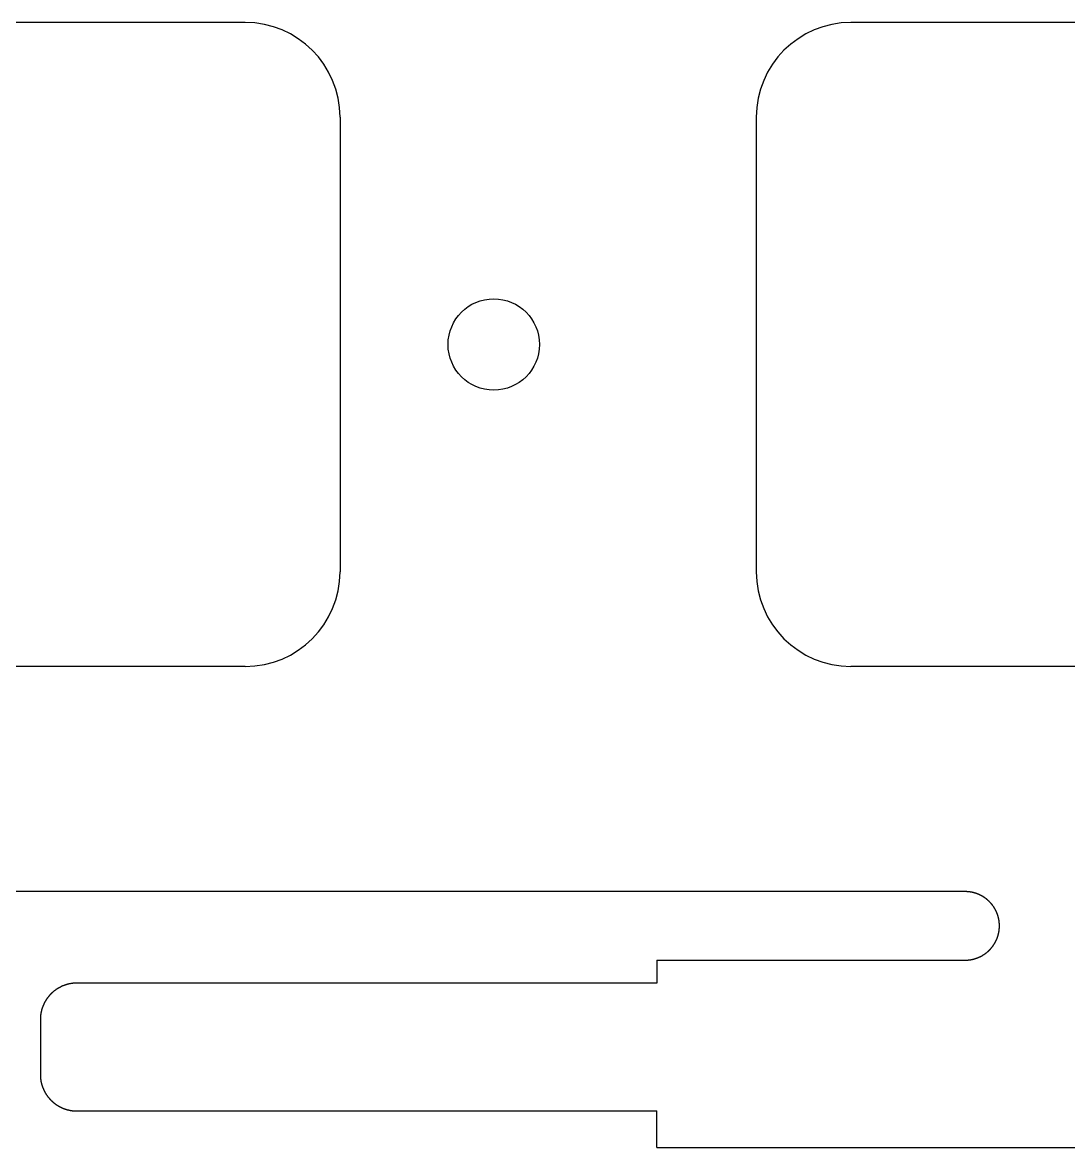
# Model space of a CAD drawing. Header units: millimetres. Extents: x -11 to 340, y -118 to 18.
# Drawn here: x 5.16 to 28.06, y -117.6 to -92.96 of the extents above; entities that cross this region are included whole.
import ezdxf

# ---------------------------------------------------------------- set-up
doc = ezdxf.new("R2010")
doc.units = ezdxf.units.MM
doc.header["$MEASUREMENT"] = 0
doc.layers.add('BLACK', color=7, linetype='CONTINUOUS')

msp = doc.modelspace()

# ---------------------------------------------------------------- linework, layer by layer
at = {"layer": 'BLACK', "linetype": 'Continuous'}
for p, q in [((10.0375, -92.9625), (-0.512501, -92.9625)), ((33.85, -92.9625), (23.299999, -92.9625)), ((12.1125, -95.0375), (12.1125, -104.9875)), ((21.225, -95.0375), (21.225, -104.987501)), ((10.0375, -107.0625), (-0.5125, -107.0625)), ((33.85, -107.0625), (23.3, -107.0625)), ((25.8, -111.9925), (1.82757, -111.9925)), ((25.800797, -111.9925), (25.8, -111.9925)), ((25.804714, -111.992515), (25.800797, -111.9925)), ((25.808626, -111.992549), (25.804714, -111.992515)), ((25.812539, -111.992603), (25.808626, -111.992549)), ((25.816447, -111.992677), (25.812539, -111.992603)), ((25.820354, -111.992771), (25.816447, -111.992677)), ((25.824257, -111.992885), (25.820354, -111.992771)), ((25.828159, -111.993019), (25.824257, -111.992885)), ((25.832056, -111.993173), (25.828159, -111.993019)), ((25.835954, -111.993347), (25.832056, -111.993173)), ((25.839846, -111.99354), (25.835954, -111.993347)), ((25.843737, -111.993754), (25.839846, -111.99354)), ((25.847623, -111.993988), (25.843737, -111.993754)), ((25.851509, -111.994241), (25.847623, -111.993988)), ((25.85539, -111.994514), (25.851509, -111.994241)), ((25.85927, -111.994808), (25.85539, -111.994514)), ((25.863144, -111.995121), (25.85927, -111.994808)), ((25.867018, -111.995453), (25.863144, -111.995121)), ((25.870886, -111.995806), (25.867018, -111.995453)), ((25.874753, -111.996179), (25.870886, -111.995806)), ((25.878614, -111.996571), (25.874753, -111.996179)), ((25.882475, -111.996983), (25.878614, -111.996571)), ((25.88633, -111.997415), (25.882475, -111.996983)), ((25.890183, -111.997866), (25.88633, -111.997415)), ((25.894031, -111.998338), (25.890183, -111.997866)), ((25.897878, -111.998829), (25.894031, -111.998338)), ((25.901718, -111.99934), (25.897878, -111.998829)), ((25.905558, -111.99987), (25.901718, -111.99934)), ((25.909391, -112.00042), (25.905558, -111.99987)), ((25.913222, -112.00099), (25.909391, -112.00042)), ((25.917048, -112.00158), (25.913222, -112.00099)), ((25.920871, -112.002189), (25.917048, -112.00158)), ((25.924689, -112.002818), (25.920871, -112.002189)), ((25.928504, -112.003466), (25.924689, -112.002818)), ((25.932313, -112.004134), (25.928504, -112.003466)), ((25.936121, -112.004822), (25.932313, -112.004134)), ((25.939921, -112.005529), (25.936121, -112.004822)), ((25.94372, -112.006256), (25.939921, -112.005529)), ((25.947512, -112.007002), (25.94372, -112.006256)), ((25.951301, -112.007768), (25.947512, -112.007002)), ((25.955084, -112.008553), (25.951301, -112.007768)), ((25.958865, -112.009358), (25.955084, -112.008553)), ((25.962638, -112.010182), (25.958865, -112.009358)), ((25.966409, -112.011026), (25.962638, -112.010182)), ((25.970173, -112.011889), (25.966409, -112.011026)), ((25.973934, -112.012772), (25.970173, -112.011889)), ((25.977688, -112.013674), (25.973934, -112.012772)), ((25.98144, -112.014596), (25.977688, -112.013674)), ((25.985183, -112.015536), (25.98144, -112.014596)), ((25.988924, -112.016496), (25.985183, -112.015536)), ((25.992658, -112.017476), (25.988924, -112.016496)), ((25.996388, -112.018475), (25.992658, -112.017476)), ((26.000111, -112.019492), (25.996388, -112.018475)), ((26.00383, -112.02053), (26.000111, -112.019492)), ((26.007542, -112.021586), (26.00383, -112.02053)), ((26.01125, -112.022662), (26.007542, -112.021586)), ((26.01495, -112.023757), (26.01125, -112.022662)), ((26.018647, -112.024871), (26.01495, -112.023757)), ((26.022336, -112.026004), (26.018647, -112.024871)), ((26.026021, -112.027157), (26.022336, -112.026004)), ((26.029697, -112.028328), (26.026021, -112.027157)), ((26.03337, -112.029519), (26.029697, -112.028328)), ((26.037035, -112.030728), (26.03337, -112.029519)), ((26.040695, -112.031957), (26.037035, -112.030728)), ((26.044347, -112.033204), (26.040695, -112.031957)), ((26.047994, -112.034471), (26.044347, -112.033204)), ((26.051633, -112.035756), (26.047994, -112.034471)), ((26.055268, -112.037061), (26.051633, -112.035756)), ((26.058894, -112.038384), (26.055268, -112.037061)), ((26.062515, -112.039726), (26.058894, -112.038384)), ((26.066127, -112.041087), (26.062515, -112.039726)), ((26.069734, -112.042467), (26.066127, -112.041087)), ((26.073332, -112.043865), (26.069734, -112.042467)), ((26.076926, -112.045282), (26.073332, -112.043865)), ((26.08051, -112.046718), (26.076926, -112.045282)), ((26.084088, -112.048173), (26.08051, -112.046718)), ((26.087658, -112.049646), (26.084088, -112.048173)), ((26.091222, -112.051138), (26.087658, -112.049646)), ((26.094777, -112.052648), (26.091222, -112.051138)), ((26.098326, -112.054177), (26.094777, -112.052648)), ((26.101865, -112.055724), (26.098326, -112.054177)), ((26.105399, -112.057291), (26.101865, -112.055724)), ((26.108922, -112.058875), (26.105399, -112.057291)), ((26.11244, -112.060478), (26.108922, -112.058875)), ((26.115948, -112.062098), (26.11244, -112.060478)), ((26.11945, -112.063738), (26.115948, -112.062098)), ((26.122941, -112.065395), (26.11945, -112.063738)), ((26.126426, -112.067072), (26.122941, -112.065395)), ((26.129901, -112.068765), (26.126426, -112.067072)), ((26.133369, -112.070478), (26.129901, -112.068765)), ((26.136827, -112.072208), (26.133369, -112.070478)), ((26.140278, -112.073957), (26.136827, -112.072208)), ((26.143719, -112.075723), (26.140278, -112.073957)), ((26.147153, -112.077507), (26.143719, -112.075723)), ((26.150576, -112.079309), (26.147153, -112.077507)), ((26.153991, -112.08113), (26.150576, -112.079309)), ((26.157396, -112.082967), (26.153991, -112.08113)), ((26.160793, -112.084824), (26.157396, -112.082967)), ((26.16418, -112.086697), (26.160793, -112.084824)), ((26.167558, -112.088588), (26.16418, -112.086697)), ((26.170926, -112.090497), (26.167558, -112.088588)), ((26.174286, -112.092424), (26.170926, -112.090497)), ((26.177634, -112.094368), (26.174286, -112.092424)), ((26.180974, -112.096329), (26.177634, -112.094368)), ((26.184303, -112.098308), (26.180974, -112.096329)), ((26.187624, -112.100305), (26.184303, -112.098308)), ((26.190933, -112.102318), (26.187624, -112.100305)), ((26.194233, -112.10435), (26.190933, -112.102318)), ((26.197522, -112.106398), (26.194233, -112.10435)), ((26.200802, -112.108463), (26.197522, -112.106398)), ((26.20407, -112.110546), (26.200802, -112.108463)), ((26.207329, -112.112646), (26.20407, -112.110546)), ((26.210577, -112.114762), (26.207329, -112.112646)), ((26.213814, -112.116896), (26.210577, -112.114762)), ((26.21704, -112.119046), (26.213814, -112.116896)), ((26.220256, -112.121214), (26.21704, -112.119046)), ((26.223461, -112.123398), (26.220256, -112.121214)), ((26.226655, -112.125599), (26.223461, -112.123398)), ((26.229837, -112.127816), (26.226655, -112.125599)), ((26.233009, -112.13005), (26.229837, -112.127816)), ((26.236169, -112.1323), (26.233009, -112.13005)), ((26.239318, -112.134568), (26.236169, -112.1323)), ((26.242455, -112.136851), (26.239318, -112.134568)), ((26.245581, -112.139151), (26.242455, -112.136851)), ((26.248695, -112.141467), (26.245581, -112.139151)), ((26.251797, -112.143799), (26.248695, -112.141467)), ((26.254888, -112.146148), (26.251797, -112.143799)), ((26.257967, -112.148512), (26.254888, -112.146148)), ((26.261033, -112.150893), (26.257967, -112.148512)), ((26.264088, -112.153289), (26.261033, -112.150893)), ((26.26713, -112.155701), (26.264088, -112.153289)), ((26.27016, -112.15813), (26.26713, -112.155701)), ((26.273177, -112.160573), (26.27016, -112.15813)), ((26.276183, -112.163033), (26.273177, -112.160573)), ((26.279175, -112.165508), (26.276183, -112.163033)), ((26.282155, -112.167998), (26.279175, -112.165508)), ((26.285123, -112.170504), (26.282155, -112.167998)), ((26.288077, -112.173026), (26.285123, -112.170504)), ((26.291019, -112.175562), (26.288077, -112.173026)), ((26.293947, -112.178114), (26.291019, -112.175562)), ((26.296863, -112.180681), (26.293947, -112.178114)), ((26.299765, -112.183263), (26.296863, -112.180681)), ((26.302654, -112.18586), (26.299765, -112.183263)), ((26.30553, -112.188472), (26.302654, -112.18586)), ((26.308392, -112.191099), (26.30553, -112.188472)), ((26.311241, -112.19374), (26.308392, -112.191099)), ((26.314076, -112.196397), (26.311241, -112.19374)), ((26.316898, -112.199067), (26.314076, -112.196397)), ((26.319705, -112.201753), (26.316898, -112.199067)), ((26.322499, -112.204452), (26.319705, -112.201753)), ((26.325279, -112.207166), (26.322499, -112.204452)), ((26.328045, -112.209895), (26.325279, -112.207166)), ((26.330797, -112.212637), (26.328045, -112.209895)), ((26.336258, -112.218165), (26.330797, -112.212637)), ((26.341662, -112.223748), (26.336258, -112.218165)), ((26.347008, -112.229386), (26.341662, -112.223748)), ((26.352295, -112.235078), (26.347008, -112.229386)), ((26.357522, -112.240824), (26.352295, -112.235078)), ((26.36269, -112.246624), (26.357522, -112.240824)), ((26.367798, -112.252475), (26.36269, -112.246624)), ((26.372844, -112.258379), (26.367798, -112.252475)), ((26.377829, -112.264333), (26.372844, -112.258379)), ((26.382751, -112.270337), (26.377829, -112.264333)), ((26.387611, -112.276391), (26.382751, -112.270337)), ((26.392407, -112.282494), (26.387611, -112.276391)), ((26.39714, -112.288645), (26.392407, -112.282494)), ((26.401807, -112.294843), (26.39714, -112.288645)), ((26.40641, -112.301087), (26.401807, -112.294843)), ((26.410948, -112.307378), (26.40641, -112.301087)), ((26.415419, -112.313714), (26.410948, -112.307378)), ((26.419824, -112.320094), (26.415419, -112.313714)), ((26.424162, -112.326517), (26.419824, -112.320094)), ((26.428432, -112.332984), (26.424162, -112.326517)), ((26.432634, -112.339493), (26.428432, -112.332984)), ((26.436769, -112.346044), (26.432634, -112.339493)), ((26.440834, -112.352635), (26.436769, -112.346044)), ((26.44483, -112.359266), (26.440834, -112.352635)), ((26.448756, -112.365936), (26.44483, -112.359266)), ((26.452613, -112.372645), (26.448756, -112.365936)), ((26.456399, -112.379392), (26.452613, -112.372645)), ((26.460114, -112.386176), (26.456399, -112.379392)), ((26.463757, -112.392996), (26.460114, -112.386176)), ((26.46733, -112.399852), (26.463757, -112.392996)), ((26.47083, -112.406743), (26.46733, -112.399852)), ((26.474258, -112.413668), (26.47083, -112.406743)), ((26.477614, -112.420627), (26.474258, -112.413668)), ((26.480896, -112.427618), (26.477614, -112.420627)), ((26.484106, -112.434642), (26.480896, -112.427618)), ((26.487242, -112.441697), (26.484106, -112.434642)), ((26.490304, -112.448782), (26.487242, -112.441697)), ((26.493292, -112.455898), (26.490304, -112.448782)), ((26.496206, -112.463043), (26.493292, -112.455898)), ((26.499045, -112.470217), (26.496206, -112.463043)), ((26.501809, -112.477419), (26.499045, -112.470217)), ((26.504499, -112.484648), (26.501809, -112.477419)), ((26.507112, -112.491903), (26.504499, -112.484648)), ((26.509651, -112.499185), (26.507112, -112.491903)), ((26.512113, -112.506493), (26.509651, -112.499185)), ((26.5145, -112.513825), (26.512113, -112.506493)), ((26.51681, -112.521181), (26.5145, -112.513825)), ((26.519045, -112.528561), (26.51681, -112.521181)), ((26.521202, -112.535964), (26.519045, -112.528561)), ((26.523283, -112.543389), (26.521202, -112.535964)), ((26.525287, -112.550836), (26.523283, -112.543389)), ((26.527214, -112.558304), (26.525287, -112.550836)), ((26.529064, -112.565792), (26.527214, -112.558304)), ((26.530836, -112.573301), (26.529064, -112.565792)), ((26.532531, -112.580829), (26.530836, -112.573301)), ((26.534148, -112.588376), (26.532531, -112.580829)), ((26.535687, -112.595941), (26.534148, -112.588376)), ((26.537149, -112.603524), (26.535687, -112.595941)), ((26.538532, -112.611124), (26.537149, -112.603524)), ((26.539837, -112.618741), (26.538532, -112.611124)), ((26.541064, -112.626375), (26.539837, -112.618741)), ((26.542213, -112.634024), (26.541064, -112.626375)), ((26.543283, -112.641688), (26.542213, -112.634024)), ((26.544274, -112.649367), (26.543283, -112.641688)), ((26.545187, -112.65706), (26.544274, -112.649367)), ((26.546021, -112.664768), (26.545187, -112.65706)), ((26.546775, -112.672488), (26.546021, -112.664768)), ((26.546321, -112.817253), (26.546694, -112.813386)), ((26.546694, -112.813386), (26.547047, -112.809518)), ((26.547451, -112.680221), (26.546775, -112.672488)), ((26.547047, -112.809518), (26.547379, -112.805644)), ((26.547379, -112.805644), (26.547692, -112.80177)), ((26.548048, -112.687967), (26.547451, -112.680221)), ((26.547692, -112.80177), (26.547986, -112.79789)), ((26.547986, -112.79789), (26.548259, -112.794009)), ((26.548565, -112.695725), (26.548048, -112.687967)), ((26.548259, -112.794009), (26.548512, -112.790124)), ((26.548512, -112.790124), (26.548746, -112.786237)), ((26.549003, -112.703494), (26.548565, -112.695725)), ((26.548746, -112.786237), (26.54896, -112.782346)), ((26.54896, -112.782346), (26.549153, -112.778454)), ((26.549362, -112.711275), (26.549003, -112.703494)), ((26.549153, -112.778454), (26.549327, -112.774557)), ((26.549327, -112.774557), (26.549481, -112.770659)), ((26.549641, -112.719066), (26.549362, -112.711275)), ((26.549481, -112.770659), (26.549615, -112.766757)), ((26.549615, -112.766757), (26.549729, -112.762854)), ((26.54984, -112.726868), (26.549641, -112.719066)), ((26.549729, -112.762854), (26.549823, -112.758947)), ((26.549823, -112.758947), (26.549897, -112.755039)), ((26.54996, -112.734679), (26.54984, -112.726868)), ((26.549897, -112.755039), (26.549951, -112.751127)), ((26.549951, -112.751127), (26.549985, -112.747214)), ((26.55, -112.7425), (26.54996, -112.734679)), ((26.549985, -112.747214), (26.55, -112.743297)), ((26.55, -112.743297), (26.55, -112.7425)), ((26.477105, -113.065442), (26.478762, -113.06195)), ((26.478762, -113.06195), (26.480402, -113.058448)), ((26.480402, -113.058448), (26.482022, -113.05494)), ((26.482022, -113.05494), (26.483625, -113.051423)), ((26.483625, -113.051423), (26.485209, -113.047899)), ((26.485209, -113.047899), (26.486776, -113.044365)), ((26.486776, -113.044365), (26.488323, -113.040826)), ((26.488323, -113.040826), (26.489852, -113.037277)), ((26.489852, -113.037277), (26.491362, -113.033722)), ((26.491362, -113.033722), (26.492854, -113.030158)), ((26.492854, -113.030158), (26.494327, -113.026589)), ((26.494327, -113.026589), (26.495782, -113.02301)), ((26.495782, -113.02301), (26.497218, -113.019426)), ((26.497218, -113.019426), (26.498635, -113.015833)), ((26.498635, -113.015833), (26.500033, -113.012234)), ((26.500033, -113.012234), (26.501413, -113.008627)), ((26.501413, -113.008627), (26.502774, -113.005015)), ((26.502774, -113.005015), (26.504116, -113.001394)), ((26.504116, -113.001394), (26.505439, -112.997768)), ((26.505439, -112.997768), (26.506744, -112.994134)), ((26.506744, -112.994134), (26.508029, -112.990495)), ((26.508029, -112.990495), (26.509296, -112.986847)), ((26.509296, -112.986847), (26.510543, -112.983195)), ((26.510543, -112.983195), (26.511772, -112.979535)), ((26.511772, -112.979535), (26.512981, -112.975871)), ((26.512981, -112.975871), (26.514172, -112.972198)), ((26.514172, -112.972198), (26.515343, -112.968521)), ((26.515343, -112.968521), (26.516496, -112.964836)), ((26.516496, -112.964836), (26.517629, -112.961148)), ((26.517629, -112.961148), (26.518743, -112.957451)), ((26.518743, -112.957451), (26.519838, -112.95375)), ((26.519838, -112.95375), (26.520914, -112.950042)), ((26.520914, -112.950042), (26.52197, -112.946331)), ((26.52197, -112.946331), (26.523008, -112.942611)), ((26.523008, -112.942611), (26.524025, -112.938888)), ((26.524025, -112.938888), (26.525024, -112.935158)), ((26.525024, -112.935158), (26.526004, -112.931425)), ((26.526004, -112.931425), (26.526964, -112.927684)), ((26.526964, -112.927684), (26.527904, -112.92394)), ((26.527904, -112.92394), (26.528826, -112.920189)), ((26.528826, -112.920189), (26.529728, -112.916435)), ((26.529728, -112.916435), (26.530611, -112.912673)), ((26.530611, -112.912673), (26.531474, -112.908909)), ((26.531474, -112.908909), (26.532318, -112.905138)), ((26.532318, -112.905138), (26.533142, -112.901365)), ((26.533142, -112.901365), (26.533947, -112.897584)), ((26.533947, -112.897584), (26.534732, -112.893802)), ((26.534732, -112.893802), (26.535498, -112.890012)), ((26.535498, -112.890012), (26.536244, -112.88622)), ((26.536244, -112.88622), (26.536971, -112.882421)), ((26.536971, -112.882421), (26.537678, -112.878621)), ((26.537678, -112.878621), (26.538366, -112.874814)), ((26.538366, -112.874814), (26.539034, -112.871005)), ((26.539034, -112.871005), (26.539682, -112.867189)), ((26.539682, -112.867189), (26.540311, -112.863372)), ((26.540311, -112.863372), (26.54092, -112.859548)), ((26.54092, -112.859548), (26.54151, -112.855723)), ((26.54151, -112.855723), (26.54208, -112.851891)), ((26.54208, -112.851891), (26.54263, -112.848058)), ((26.54263, -112.848058), (26.54316, -112.844219)), ((26.54316, -112.844219), (26.543671, -112.840378)), ((26.543671, -112.840378), (26.544162, -112.836531)), ((26.544162, -112.836531), (26.544634, -112.832684)), ((26.544634, -112.832684), (26.545085, -112.82883)), ((26.545085, -112.82883), (26.545517, -112.824975)), ((26.545517, -112.824975), (26.545929, -112.821115)), ((26.545929, -112.821115), (26.546321, -112.817253)), ((26.290025, -113.310298), (26.295876, -113.305191)), ((26.295876, -113.305191), (26.301676, -113.300023)), ((26.301676, -113.300023), (26.307422, -113.294795)), ((26.307422, -113.294795), (26.313114, -113.289508)), ((26.313114, -113.289508), (26.318753, -113.284162)), ((26.318753, -113.284162), (26.324336, -113.278758)), ((26.324336, -113.278758), (26.329863, -113.273297)), ((26.329863, -113.273297), (26.332605, -113.270545)), ((26.332605, -113.270545), (26.335334, -113.267779)), ((26.335334, -113.267779), (26.338048, -113.264999)), ((26.338048, -113.264999), (26.340748, -113.262206)), ((26.340748, -113.262206), (26.343433, -113.259398)), ((26.343433, -113.259398), (26.346104, -113.256576)), ((26.346104, -113.256576), (26.34876, -113.253741)), ((26.34876, -113.253741), (26.351401, -113.250892)), ((26.351401, -113.250892), (26.354028, -113.24803)), ((26.354028, -113.24803), (26.35664, -113.245154)), ((26.35664, -113.245154), (26.359237, -113.242265)), ((26.359237, -113.242265), (26.361819, -113.239363)), ((26.361819, -113.239363), (26.364386, -113.236448)), ((26.364386, -113.236448), (26.366938, -113.233519)), ((26.366938, -113.233519), (26.369474, -113.230577)), ((26.369474, -113.230577), (26.371996, -113.227623)), ((26.371996, -113.227623), (26.374502, -113.224656)), ((26.374502, -113.224656), (26.376992, -113.221676)), ((26.376992, -113.221676), (26.379467, -113.218683)), ((26.379467, -113.218683), (26.381927, -113.215678)), ((26.381927, -113.215678), (26.38437, -113.21266)), ((26.38437, -113.21266), (26.386799, -113.20963)), ((26.386799, -113.20963), (26.389211, -113.206588)), ((26.389211, -113.206588), (26.391607, -113.203533)), ((26.391607, -113.203533), (26.393988, -113.200467)), ((26.393988, -113.200467), (26.396352, -113.197388)), ((26.396352, -113.197388), (26.398701, -113.194298)), ((26.398701, -113.194298), (26.401033, -113.191195)), ((26.401033, -113.191195), (26.403349, -113.188081)), ((26.403349, -113.188081), (26.405649, -113.184955)), ((26.405649, -113.184955), (26.407932, -113.181818)), ((26.407932, -113.181818), (26.4102, -113.178669)), ((26.4102, -113.178669), (26.41245, -113.175509)), ((26.41245, -113.175509), (26.414684, -113.172337)), ((26.414684, -113.172337), (26.416901, -113.169155)), ((26.416901, -113.169155), (26.419103, -113.165961)), ((26.419103, -113.165961), (26.421286, -113.162757)), ((26.421286, -113.162757), (26.423454, -113.159541)), ((26.423454, -113.159541), (26.425604, -113.156315)), ((26.425604, -113.156315), (26.427738, -113.153077)), ((26.427738, -113.153077), (26.429854, -113.14983)), ((26.429854, -113.14983), (26.431954, -113.146571)), ((26.431954, -113.146571), (26.434037, -113.143302)), ((26.434037, -113.143302), (26.436102, -113.140023)), ((26.436102, -113.140023), (26.43815, -113.136734)), ((26.43815, -113.136734), (26.440182, -113.133433)), ((26.440182, -113.133433), (26.442195, -113.130124)), ((26.442195, -113.130124), (26.444192, -113.126804)), ((26.444192, -113.126804), (26.446171, -113.123475)), ((26.446171, -113.123475), (26.448132, -113.120134)), ((26.448132, -113.120134), (26.450076, -113.116786)), ((26.450076, -113.116786), (26.452003, -113.113426)), ((26.452003, -113.113426), (26.453912, -113.110059)), ((26.453912, -113.110059), (26.455803, -113.10668)), ((26.455803, -113.10668), (26.457676, -113.103294)), ((26.457676, -113.103294), (26.459533, -113.099896)), ((26.459533, -113.099896), (26.46137, -113.096491)), ((26.46137, -113.096491), (26.463191, -113.093076)), ((26.463191, -113.093076), (26.464993, -113.089653)), ((26.464993, -113.089653), (26.466777, -113.08622)), ((26.466777, -113.08622), (26.468543, -113.082779)), ((26.468543, -113.082779), (26.470292, -113.079328)), ((26.470292, -113.079328), (26.472022, -113.07587)), ((26.472022, -113.07587), (26.473735, -113.072402)), ((26.473735, -113.072402), (26.475428, -113.068927)), ((26.475428, -113.068927), (26.477105, -113.065442)), ((19.05, -113.4925), (19.05, -113.995029)), ((19.05, -113.4925), (25.8, -113.4925)), ((25.8, -113.4925), (25.807821, -113.49246)), ((25.807821, -113.49246), (25.815632, -113.49234)), ((25.815632, -113.49234), (25.823434, -113.492141)), ((25.823434, -113.492141), (25.831225, -113.491862)), ((25.831225, -113.491862), (25.839006, -113.491503)), ((25.839006, -113.491503), (25.846775, -113.491065)), ((25.846775, -113.491065), (25.854533, -113.490548)), ((25.854533, -113.490548), (25.862279, -113.489951)), ((25.862279, -113.489951), (25.870012, -113.489275)), ((25.870012, -113.489275), (25.877733, -113.488521)), ((25.877733, -113.488521), (25.88544, -113.487687)), ((25.88544, -113.487687), (25.893133, -113.486774)), ((25.893133, -113.486774), (25.900812, -113.485783)), ((25.900812, -113.485783), (25.908476, -113.484713)), ((25.908476, -113.484713), (25.916126, -113.483564)), ((25.916126, -113.483564), (25.923759, -113.482337)), ((25.923759, -113.482337), (25.931376, -113.481032)), ((25.931376, -113.481032), (25.938976, -113.479649)), ((25.938976, -113.479649), (25.946559, -113.478187)), ((25.946559, -113.478187), (25.954125, -113.476648)), ((25.954125, -113.476648), (25.961672, -113.475031)), ((25.961672, -113.475031), (25.9692, -113.473336)), ((25.9692, -113.473336), (25.976708, -113.471564)), ((25.976708, -113.471564), (25.984197, -113.469714)), ((25.984197, -113.469714), (25.991665, -113.467787)), ((25.991665, -113.467787), (25.999112, -113.465783)), ((25.999112, -113.465783), (26.006537, -113.463702)), ((26.006537, -113.463702), (26.013939, -113.461545)), ((26.013939, -113.461545), (26.021319, -113.459311)), ((26.021319, -113.459311), (26.028676, -113.457)), ((26.028676, -113.457), (26.036008, -113.454613)), ((26.036008, -113.454613), (26.043315, -113.452151)), ((26.043315, -113.452151), (26.050597, -113.449612)), ((26.050597, -113.449612), (26.057853, -113.446999)), ((26.057853, -113.446999), (26.065082, -113.444309)), ((26.065082, -113.444309), (26.072284, -113.441545)), ((26.072284, -113.441545), (26.079457, -113.438706)), ((26.079457, -113.438706), (26.086602, -113.435792)), ((26.086602, -113.435792), (26.093718, -113.432804)), ((26.093718, -113.432804), (26.100804, -113.429742)), ((26.100804, -113.429742), (26.107859, -113.426606)), ((26.107859, -113.426606), (26.114882, -113.423397)), ((26.114882, -113.423397), (26.121873, -113.420114)), ((26.121873, -113.420114), (26.128832, -113.416758)), ((26.128832, -113.416758), (26.135757, -113.41333)), ((26.135757, -113.41333), (26.142648, -113.40983)), ((26.142648, -113.40983), (26.149504, -113.406258)), ((26.149504, -113.406258), (26.156324, -113.402614)), ((26.156324, -113.402614), (26.163108, -113.398899)), ((26.163108, -113.398899), (26.169855, -113.395113)), ((26.169855, -113.395113), (26.176564, -113.391256)), ((26.176564, -113.391256), (26.183234, -113.38733)), ((26.183234, -113.38733), (26.189866, -113.383334)), ((26.189866, -113.383334), (26.196457, -113.379269)), ((26.196457, -113.379269), (26.203007, -113.375135)), ((26.203007, -113.375135), (26.209516, -113.370932)), ((26.209516, -113.370932), (26.215983, -113.366662)), ((26.215983, -113.366662), (26.222407, -113.362324)), ((26.222407, -113.362324), (26.228787, -113.357919)), ((26.228787, -113.357919), (26.235122, -113.353448)), ((26.235122, -113.353448), (26.241413, -113.34891)), ((26.241413, -113.34891), (26.247658, -113.344308)), ((26.247658, -113.344308), (26.253856, -113.33964)), ((26.253856, -113.33964), (26.260006, -113.334907)), ((26.260006, -113.334907), (26.266109, -113.330111)), ((26.266109, -113.330111), (26.272163, -113.325252)), ((26.272163, -113.325252), (26.278167, -113.320329)), ((26.278167, -113.320329), (26.284122, -113.315344)), ((26.284122, -113.315344), (26.290025, -113.310298)), ((6.068344, -114.046019), (6.060901, -114.048862)), ((6.075814, -114.043251), (6.068344, -114.046019)), ((6.08331, -114.040559), (6.075814, -114.043251)), ((6.090833, -114.037942), (6.08331, -114.040559)), ((6.09838, -114.035401), (6.090833, -114.037942)), ((6.105953, -114.032936), (6.09838, -114.035401)), ((6.11355, -114.030547), (6.105953, -114.032936)), ((6.12117, -114.028235), (6.11355, -114.030547)), ((6.128814, -114.025999), (6.12117, -114.028235)), ((6.13648, -114.02384), (6.128814, -114.025999)), ((6.144167, -114.021757), (6.13648, -114.02384)), ((6.151876, -114.019752), (6.144167, -114.021757)), ((6.159606, -114.017824), (6.151876, -114.019752)), ((6.167356, -114.015973), (6.159606, -114.017824)), ((6.175125, -114.0142), (6.167356, -114.015973)), ((6.182914, -114.012504), (6.175125, -114.0142)), ((6.19072, -114.010886), (6.182914, -114.012504)), ((6.198545, -114.009346), (6.19072, -114.010886)), ((6.206388, -114.007884), (6.198545, -114.009346)), ((6.214247, -114.0065), (6.206388, -114.007884)), ((6.222123, -114.005194), (6.214247, -114.0065)), ((6.230015, -114.003967), (6.222123, -114.005194)), ((6.237922, -114.002818), (6.230015, -114.003967)), ((6.245845, -114.001748), (6.237922, -114.002818)), ((6.253782, -114.000756), (6.245845, -114.001748)), ((6.261733, -113.999843), (6.253782, -114.000756)), ((6.269697, -113.999009), (6.261733, -113.999843)), ((6.277675, -113.998254), (6.269697, -113.999009)), ((6.285666, -113.997578), (6.277675, -113.998254)), ((6.293669, -113.996982), (6.285666, -113.997578)), ((6.301684, -113.996464), (6.293669, -113.996982)), ((6.30971, -113.996026), (6.301684, -113.996464)), ((6.317748, -113.995667), (6.30971, -113.996026)), ((6.325796, -113.995388), (6.317748, -113.995667)), ((6.333854, -113.995189), (6.325796, -113.995388)), ((6.341922, -113.995069), (6.333854, -113.995189)), ((6.35, -113.995029), (6.341922, -113.995069)), ((19.05, -113.995029), (6.35, -113.995029)), ((5.725846, -114.294552), (5.723343, -114.297686)), ((5.728364, -114.291432), (5.725846, -114.294552)), ((5.730899, -114.288323), (5.728364, -114.291432)), ((5.733448, -114.285227), (5.730899, -114.288323)), ((5.736014, -114.282144), (5.733448, -114.285227)), ((5.738594, -114.279073), (5.736014, -114.282144)), ((5.741191, -114.276015), (5.738594, -114.279073)), ((5.743802, -114.27297), (5.741191, -114.276015)), ((5.746429, -114.269938), (5.743802, -114.27297)), ((5.749071, -114.266919), (5.746429, -114.269938)), ((5.751728, -114.263913), (5.749071, -114.266919)), ((5.7544, -114.26092), (5.751728, -114.263913)), ((5.757087, -114.257941), (5.7544, -114.26092)), ((5.759789, -114.254975), (5.757087, -114.257941)), ((5.762506, -114.252022), (5.759789, -114.254975)), ((5.765238, -114.249083), (5.762506, -114.252022)), ((5.767984, -114.246158), (5.765238, -114.249083)), ((5.770744, -114.243246), (5.767984, -114.246158)), ((5.77352, -114.240348), (5.770744, -114.243246)), ((5.776309, -114.237464), (5.77352, -114.240348)), ((5.779113, -114.234593), (5.776309, -114.237464)), ((5.781932, -114.231737), (5.779113, -114.234593)), ((5.787611, -114.226067), (5.781932, -114.231737)), ((5.793346, -114.220454), (5.787611, -114.226067)), ((5.799136, -114.214899), (5.793346, -114.220454)), ((5.804982, -114.209401), (5.799136, -114.214899)), ((5.810881, -114.203963), (5.804982, -114.209401)), ((5.816834, -114.198584), (5.810881, -114.203963)), ((5.82284, -114.193266), (5.816834, -114.198584)), ((5.828898, -114.188008), (5.82284, -114.193266)), ((5.835008, -114.182811), (5.828898, -114.188008)), ((5.841168, -114.177676), (5.835008, -114.182811)), ((5.847378, -114.172603), (5.841168, -114.177676)), ((5.853638, -114.167593), (5.847378, -114.172603)), ((5.859946, -114.162647), (5.853638, -114.167593)), ((5.866303, -114.157765), (5.859946, -114.162647)), ((5.872706, -114.152947), (5.866303, -114.157765)), ((5.879157, -114.148194), (5.872706, -114.152947)), ((5.885653, -114.143507), (5.879157, -114.148194)), ((5.892194, -114.138885), (5.885653, -114.143507)), ((5.89878, -114.134331), (5.892194, -114.138885)), ((5.905409, -114.129843), (5.89878, -114.134331)), ((5.912082, -114.125422), (5.905409, -114.129843)), ((5.918797, -114.12107), (5.912082, -114.125422)), ((5.925554, -114.116785), (5.918797, -114.12107)), ((5.932351, -114.11257), (5.925554, -114.116785)), ((5.939189, -114.108423), (5.932351, -114.11257)), ((5.946066, -114.104346), (5.939189, -114.108423)), ((5.952982, -114.100339), (5.946066, -114.104346)), ((5.959936, -114.096402), (5.952982, -114.100339)), ((5.966927, -114.092536), (5.959936, -114.096402)), ((5.973955, -114.088741), (5.966927, -114.092536)), ((5.981019, -114.085017), (5.973955, -114.088741)), ((5.988118, -114.081366), (5.981019, -114.085017)), ((5.995252, -114.077786), (5.988118, -114.081366)), ((6.00242, -114.074278), (5.995252, -114.077786)), ((6.009621, -114.070844), (6.00242, -114.074278)), ((6.016854, -114.067482), (6.009621, -114.070844)), ((6.02412, -114.064194), (6.016854, -114.067482)), ((6.031416, -114.060979), (6.02412, -114.064194)), ((6.038743, -114.057838), (6.031416, -114.060979)), ((6.0461, -114.054772), (6.038743, -114.057838)), ((6.053486, -114.051779), (6.0461, -114.054772)), ((6.060901, -114.048862), (6.053486, -114.051779)), ((5.591962, -114.538657), (5.590695, -114.542438)), ((5.593248, -114.534884), (5.591962, -114.538657)), ((5.594554, -114.531116), (5.593248, -114.534884)), ((5.595878, -114.527357), (5.594554, -114.531116)), ((5.597221, -114.523602), (5.595878, -114.527357)), ((5.598583, -114.519856), (5.597221, -114.523602)), ((5.599964, -114.516114), (5.598583, -114.519856)), ((5.601364, -114.512381), (5.599964, -114.516114)), ((5.602782, -114.508654), (5.601364, -114.512381)), ((5.604219, -114.504935), (5.602782, -114.508654)), ((5.605676, -114.501221), (5.604219, -114.504935)), ((5.60715, -114.497516), (5.605676, -114.501221)), ((5.608644, -114.493817), (5.60715, -114.497516)), ((5.610156, -114.490126), (5.608644, -114.493817)), ((5.611687, -114.486441), (5.610156, -114.490126)), ((5.613236, -114.482766), (5.611687, -114.486441)), ((5.614804, -114.479096), (5.613236, -114.482766)), ((5.61639, -114.475436), (5.614804, -114.479096)), ((5.617995, -114.471781), (5.61639, -114.475436)), ((5.619618, -114.468136), (5.617995, -114.471781)), ((5.62126, -114.464497), (5.619618, -114.468136)), ((5.62292, -114.460868), (5.62126, -114.464497)), ((5.624598, -114.457245), (5.62292, -114.460868)), ((5.626295, -114.453632), (5.624598, -114.457245)), ((5.62801, -114.450026), (5.626295, -114.453632)), ((5.629743, -114.44643), (5.62801, -114.450026)), ((5.631495, -114.44284), (5.629743, -114.44643)), ((5.633264, -114.43926), (5.631495, -114.44284)), ((5.635052, -114.435687), (5.633264, -114.43926)), ((5.636857, -114.432125), (5.635052, -114.435687)), ((5.638681, -114.428569), (5.636857, -114.432125)), ((5.640522, -114.425024), (5.638681, -114.428569)), ((5.642382, -114.421487), (5.640522, -114.425024)), ((5.64426, -114.41796), (5.642382, -114.421487)), ((5.646155, -114.41444), (5.64426, -114.41796)), ((5.648068, -114.410931), (5.646155, -114.41444)), ((5.649999, -114.40743), (5.648068, -114.410931)), ((5.651948, -114.40394), (5.649999, -114.40743)), ((5.653914, -114.400457), (5.651948, -114.40394)), ((5.655898, -114.396986), (5.653914, -114.400457)), ((5.6579, -114.393523), (5.655898, -114.396986)), ((5.659918, -114.390071), (5.6579, -114.393523)), ((5.661955, -114.386627), (5.659918, -114.390071)), ((5.664009, -114.383194), (5.661955, -114.386627)), ((5.66608, -114.379771), (5.664009, -114.383194)), ((5.668168, -114.376358), (5.66608, -114.379771)), ((5.670275, -114.372954), (5.668168, -114.376358)), ((5.672397, -114.369562), (5.670275, -114.372954)), ((5.674538, -114.366179), (5.672397, -114.369562)), ((5.676695, -114.362807), (5.674538, -114.366179)), ((5.678869, -114.359445), (5.676695, -114.362807)), ((5.68106, -114.356095), (5.678869, -114.359445)), ((5.683269, -114.352754), (5.68106, -114.356095)), ((5.685494, -114.349425), (5.683269, -114.352754)), ((5.687736, -114.346105), (5.685494, -114.349425)), ((5.689995, -114.342798), (5.687736, -114.346105)), ((5.69227, -114.339501), (5.689995, -114.342798)), ((5.694562, -114.336215), (5.69227, -114.339501)), ((5.696871, -114.33294), (5.694562, -114.336215)), ((5.699196, -114.329678), (5.696871, -114.33294)), ((5.701538, -114.326425), (5.699196, -114.329678)), ((5.703896, -114.323185), (5.701538, -114.326425)), ((5.70627, -114.319956), (5.703896, -114.323185)), ((5.708661, -114.316739), (5.70627, -114.319956)), ((5.711068, -114.313534), (5.708661, -114.316739)), ((5.713491, -114.31034), (5.711068, -114.313534)), ((5.71593, -114.307158), (5.713491, -114.31034)), ((5.718385, -114.303989), (5.71593, -114.307158)), ((5.720856, -114.300831), (5.718385, -114.303989)), ((5.723343, -114.297686), (5.720856, -114.300831)), ((5.550048, -114.786215), (5.550014, -114.790256)), ((5.550101, -114.782174), (5.550048, -114.786215)), ((5.550175, -114.778138), (5.550101, -114.782174)), ((5.550268, -114.774102), (5.550175, -114.778138)), ((5.550382, -114.770071), (5.550268, -114.774102)), ((5.550515, -114.76604), (5.550382, -114.770071)), ((5.550669, -114.762014), (5.550515, -114.76604)), ((5.550842, -114.757988), (5.550669, -114.762014)), ((5.551036, -114.753968), (5.550842, -114.757988)), ((5.551249, -114.749948), (5.551036, -114.753968)), ((5.551482, -114.745933), (5.551249, -114.749948)), ((5.551735, -114.741918), (5.551482, -114.745933)), ((5.552008, -114.737909), (5.551735, -114.741918)), ((5.552301, -114.733901), (5.552008, -114.737909)), ((5.552613, -114.729898), (5.552301, -114.733901)), ((5.552946, -114.725895), (5.552613, -114.729898)), ((5.553298, -114.721899), (5.552946, -114.725895)), ((5.55367, -114.717903), (5.553298, -114.721899)), ((5.554062, -114.713912), (5.55367, -114.717903)), ((5.554474, -114.709923), (5.554062, -114.713912)), ((5.554905, -114.705939), (5.554474, -114.709923)), ((5.555356, -114.701957), (5.554905, -114.705939)), ((5.555827, -114.69798), (5.555356, -114.701957)), ((5.556318, -114.694004), (5.555827, -114.69798)), ((5.556828, -114.690035), (5.556318, -114.694004)), ((5.557358, -114.686066), (5.556828, -114.690035)), ((5.557908, -114.682104), (5.557358, -114.686066)), ((5.558478, -114.678143), (5.557908, -114.682104)), ((5.559067, -114.674189), (5.558478, -114.678143)), ((5.559676, -114.670235), (5.559067, -114.674189)), ((5.560304, -114.666289), (5.559676, -114.670235)), ((5.560953, -114.662344), (5.560304, -114.666289)), ((5.56162, -114.658405), (5.560953, -114.662344)), ((5.562308, -114.654468), (5.56162, -114.658405)), ((5.563015, -114.650538), (5.562308, -114.654468)), ((5.563742, -114.646609), (5.563015, -114.650538)), ((5.564487, -114.642688), (5.563742, -114.646609)), ((5.565253, -114.638768), (5.564487, -114.642688)), ((5.566038, -114.634855), (5.565253, -114.638768)), ((5.566843, -114.630945), (5.566038, -114.634855)), ((5.567667, -114.627041), (5.566843, -114.630945)), ((5.568511, -114.623139), (5.567667, -114.627041)), ((5.569374, -114.619245), (5.568511, -114.623139)), ((5.570257, -114.615353), (5.569374, -114.619245)), ((5.571159, -114.611469), (5.570257, -114.615353)), ((5.57208, -114.607587), (5.571159, -114.611469)), ((5.573021, -114.603712), (5.57208, -114.607587)), ((5.573981, -114.59984), (5.573021, -114.603712)), ((5.574961, -114.595976), (5.573981, -114.59984)), ((5.57596, -114.592114), (5.574961, -114.595976)), ((5.576978, -114.58826), (5.57596, -114.592114)), ((5.578015, -114.584409), (5.576978, -114.58826)), ((5.579072, -114.580566), (5.578015, -114.584409)), ((5.580148, -114.576726), (5.579072, -114.580566)), ((5.581243, -114.572894), (5.580148, -114.576726)), ((5.582358, -114.569065), (5.581243, -114.572894)), ((5.583491, -114.565244), (5.582358, -114.569065)), ((5.584644, -114.561427), (5.583491, -114.565244)), ((5.585816, -114.557618), (5.584644, -114.561427)), ((5.587007, -114.553813), (5.585816, -114.557618)), ((5.588217, -114.550016), (5.587007, -114.553813)), ((5.589447, -114.546222), (5.588217, -114.550016)), ((5.590695, -114.542438), (5.589447, -114.546222)), ((5.550014, -114.790256), (5.55, -114.794301)), ((5.55, -114.794301), (5.55, -114.795029)), ((5.55, -114.795029), (5.55, -115.995029)), ((5.55, -115.995029), (5.55004, -116.003107)), ((5.55004, -116.003107), (5.55016, -116.011175)), ((5.55016, -116.011175), (5.550359, -116.019233)), ((5.550359, -116.019233), (5.550638, -116.027282)), ((5.550638, -116.027282), (5.550997, -116.035319)), ((5.550997, -116.035319), (5.551435, -116.043345)), ((5.551435, -116.043345), (5.551953, -116.05136)), ((5.551953, -116.05136), (5.552549, -116.059363)), ((5.552549, -116.059363), (5.553225, -116.067354)), ((5.553225, -116.067354), (5.55398, -116.075332)), ((5.55398, -116.075332), (5.554814, -116.083296)), ((5.554814, -116.083296), (5.555727, -116.091247)), ((5.555727, -116.091247), (5.556719, -116.099184)), ((5.556719, -116.099184), (5.557789, -116.107107)), ((5.557789, -116.107107), (5.558938, -116.115014)), ((5.558938, -116.115014), (5.560165, -116.122906)), ((5.560165, -116.122906), (5.561471, -116.130782)), ((5.561471, -116.130782), (5.562855, -116.138641)), ((5.562855, -116.138641), (5.564317, -116.146484)), ((5.564317, -116.146484), (5.565857, -116.154309)), ((5.565857, -116.154309), (5.567475, -116.162116)), ((5.567475, -116.162116), (5.569171, -116.169904)), ((5.569171, -116.169904), (5.570944, -116.177674)), ((5.570944, -116.177674), (5.572795, -116.185423)), ((5.572795, -116.185423), (5.574723, -116.193153)), ((5.574723, -116.193153), (5.576728, -116.200862)), ((5.576728, -116.200862), (5.578811, -116.20855)), ((5.578811, -116.20855), (5.58097, -116.216215)), ((5.58097, -116.216215), (5.583206, -116.223859)), ((5.583206, -116.223859), (5.585518, -116.231479)), ((5.585518, -116.231479), (5.587907, -116.239076)), ((5.587907, -116.239076), (5.590372, -116.246649)), ((5.590372, -116.246649), (5.592913, -116.254197)), ((5.592913, -116.254197), (5.59553, -116.261719)), ((5.59553, -116.261719), (5.598222, -116.269216)), ((5.598222, -116.269216), (5.60099, -116.276686)), ((5.60099, -116.276686), (5.603833, -116.284128)), ((5.603833, -116.284128), (5.60675, -116.291543)), ((5.60675, -116.291543), (5.609743, -116.298929)), ((5.609743, -116.298929), (5.612809, -116.306286)), ((5.612809, -116.306286), (5.61595, -116.313613)), ((5.61595, -116.313613), (5.619165, -116.32091)), ((5.619165, -116.32091), (5.622453, -116.328175)), ((5.622453, -116.328175), (5.625815, -116.335408)), ((5.625815, -116.335408), (5.629249, -116.342609)), ((5.629249, -116.342609), (5.632757, -116.349777)), ((5.632757, -116.349777), (5.636337, -116.356911)), ((5.636337, -116.356911), (5.639988, -116.36401)), ((5.639988, -116.36401), (5.643712, -116.371074)), ((5.643712, -116.371074), (5.647507, -116.378102)), ((5.647507, -116.378102), (5.651373, -116.385094)), ((5.651373, -116.385094), (5.65531, -116.392048)), ((5.65531, -116.392048), (5.659317, -116.398964)), ((5.659317, -116.398964), (5.663394, -116.405841)), ((5.663394, -116.405841), (5.66754, -116.412678)), ((5.66754, -116.412678), (5.671756, -116.419476)), ((5.671756, -116.419476), (5.67604, -116.426232)), ((5.67604, -116.426232), (5.680393, -116.432947)), ((5.680393, -116.432947), (5.684814, -116.43962)), ((5.684814, -116.43962), (5.689301, -116.446249)), ((5.689301, -116.446249), (5.693856, -116.452835)), ((5.693856, -116.452835), (5.698478, -116.459376)), ((5.698478, -116.459376), (5.703165, -116.465873)), ((5.703165, -116.465873), (5.707918, -116.472323)), ((5.707918, -116.472323), (5.712736, -116.478726)), ((5.712736, -116.478726), (5.717618, -116.485083)), ((5.717618, -116.485083), (5.722564, -116.491391)), ((5.722564, -116.491391), (5.727574, -116.497651)), ((5.727574, -116.497651), (5.732647, -116.503861)), ((5.732647, -116.503861), (5.737782, -116.510021)), ((5.737782, -116.510021), (5.742978, -116.516131)), ((5.742978, -116.516131), (5.748236, -116.522189)), ((5.748236, -116.522189), (5.753555, -116.528195)), ((5.753555, -116.528195), (5.758934, -116.534148)), ((5.758934, -116.534148), (5.764372, -116.540047)), ((5.764372, -116.540047), (5.769869, -116.545893)), ((5.769869, -116.545893), (5.775425, -116.551683)), ((5.775425, -116.551683), (5.781038, -116.557418)), ((5.781038, -116.557418), (5.786708, -116.563097)), ((5.786708, -116.563097), (5.789564, -116.565916)), ((5.789564, -116.565916), (5.792434, -116.56872)), ((5.792434, -116.56872), (5.795318, -116.571509)), ((5.795318, -116.571509), (5.798217, -116.574285)), ((5.798217, -116.574285), (5.801128, -116.577045)), ((5.801128, -116.577045), (5.804054, -116.579792)), ((5.804054, -116.579792), (5.806993, -116.582523)), ((5.806993, -116.582523), (5.809946, -116.58524)), ((5.809946, -116.58524), (5.812912, -116.587942)), ((5.812912, -116.587942), (5.815891, -116.590629)), ((5.815891, -116.590629), (5.818884, -116.593301)), ((5.818884, -116.593301), (5.82189, -116.595958)), ((5.82189, -116.595958), (5.824909, -116.5986)), ((5.824909, -116.5986), (5.827941, -116.601227)), ((5.827941, -116.601227), (5.830986, -116.603838)), ((5.830986, -116.603838), (5.834044, -116.606435)), ((5.834044, -116.606435), (5.837114, -116.609015)), ((5.837114, -116.609015), (5.840198, -116.611581)), ((5.840198, -116.611581), (5.843294, -116.61413)), ((5.843294, -116.61413), (5.846402, -116.616665)), ((5.846402, -116.616665), (5.849523, -116.619183)), ((5.849523, -116.619183), (5.852656, -116.621686)), ((5.852656, -116.621686), (5.855802, -116.624173)), ((5.855802, -116.624173), (5.858959, -116.626644)), ((5.858959, -116.626644), (5.862129, -116.629099)), ((5.862129, -116.629099), (5.865311, -116.631538)), ((5.865311, -116.631538), (5.868504, -116.633961)), ((5.868504, -116.633961), (5.87171, -116.636368)), ((5.87171, -116.636368), (5.874927, -116.638759)), ((5.874927, -116.638759), (5.878156, -116.641133)), ((5.878156, -116.641133), (5.881396, -116.643491)), ((5.881396, -116.643491), (5.884648, -116.645833)), ((5.884648, -116.645833), (5.887911, -116.648158)), ((5.887911, -116.648158), (5.891186, -116.650467)), ((5.891186, -116.650467), (5.894471, -116.652759)), ((5.894471, -116.652759), (5.897769, -116.655035)), ((5.897769, -116.655035), (5.901076, -116.657293)), ((5.901076, -116.657293), (5.904395, -116.659535)), ((5.904395, -116.659535), (5.907724, -116.66176)), ((5.907724, -116.66176), (5.911065, -116.663969)), ((5.911065, -116.663969), (5.914416, -116.66616)), ((5.914416, -116.66616), (5.917778, -116.668334)), ((5.917778, -116.668334), (5.92115, -116.670491)), ((5.92115, -116.670491), (5.924533, -116.672632)), ((5.924533, -116.672632), (5.927925, -116.674754)), ((5.927925, -116.674754), (5.931329, -116.676861)), ((5.931329, -116.676861), (5.934741, -116.678949)), ((5.934741, -116.678949), (5.938165, -116.68102)), ((5.938165, -116.68102), (5.941598, -116.683074)), ((5.941598, -116.683074), (5.945041, -116.685111)), ((5.945041, -116.685111), (5.948493, -116.687129)), ((5.948493, -116.687129), (5.951957, -116.689131)), ((5.951957, -116.689131), (5.955428, -116.691115)), ((5.955428, -116.691115), (5.95891, -116.693081)), ((5.95891, -116.693081), (5.962401, -116.69503)), ((5.962401, -116.69503), (5.965902, -116.696961)), ((5.965902, -116.696961), (5.969411, -116.698874)), ((5.969411, -116.698874), (5.97293, -116.700769)), ((5.97293, -116.700769), (5.976457, -116.702647)), ((5.976457, -116.702647), (5.979995, -116.704507)), ((5.979995, -116.704507), (5.98354, -116.706348)), ((5.98354, -116.706348), (5.987095, -116.708172)), ((5.987095, -116.708172), (5.990658, -116.709977)), ((5.990658, -116.709977), (5.994231, -116.711765)), ((5.994231, -116.711765), (5.99781, -116.713534)), ((5.99781, -116.713534), (6.0014, -116.715286)), ((6.0014, -116.715286), (6.004997, -116.717019)), ((6.004997, -116.717019), (6.008603, -116.718734)), ((6.008603, -116.718734), (6.012216, -116.720431)), ((6.012216, -116.720431), (6.015839, -116.722109)), ((6.015839, -116.722109), (6.019468, -116.723769)), ((6.019468, -116.723769), (6.023107, -116.725411)), ((6.023107, -116.725411), (6.026752, -116.727034)), ((6.026752, -116.727034), (6.030406, -116.728639)), ((6.030406, -116.728639), (6.034067, -116.730225)), ((6.034067, -116.730225), (6.037736, -116.731793)), ((6.037736, -116.731793), (6.041412, -116.733342)), ((6.041412, -116.733342), (6.045097, -116.734873)), ((6.045097, -116.734873), (6.048787, -116.736385)), ((6.048787, -116.736385), (6.052487, -116.737879)), ((6.052487, -116.737879), (6.056191, -116.739353)), ((6.056191, -116.739353), (6.059905, -116.74081)), ((6.059905, -116.74081), (6.063624, -116.742247)), ((6.063624, -116.742247), (6.067352, -116.743665)), ((6.067352, -116.743665), (6.071085, -116.745065)), ((6.071085, -116.745065), (6.074826, -116.746446)), ((6.074826, -116.746446), (6.078573, -116.747808)), ((6.078573, -116.747808), (6.082328, -116.749151)), ((6.082328, -116.749151), (6.086087, -116.750475)), ((6.086087, -116.750475), (6.089855, -116.751781)), ((6.089855, -116.751781), (6.093627, -116.753067)), ((6.093627, -116.753067), (6.097408, -116.754334)), ((6.097408, -116.754334), (6.101193, -116.755582)), ((6.101193, -116.755582), (6.104986, -116.756812)), ((6.104986, -116.756812), (6.108783, -116.758022)), ((6.108783, -116.758022), (6.112589, -116.759213)), ((6.112589, -116.759213), (6.116398, -116.760385)), ((6.116398, -116.760385), (6.120215, -116.761538)), ((6.120215, -116.761538), (6.124036, -116.762671)), ((6.124036, -116.762671), (6.127865, -116.763786)), ((6.127865, -116.763786), (6.131697, -116.764881)), ((6.131697, -116.764881), (6.135537, -116.765957)), ((6.135537, -116.765957), (6.13938, -116.767014)), ((6.13938, -116.767014), (6.143231, -116.768051)), ((6.143231, -116.768051), (6.147085, -116.769069)), ((6.147085, -116.769069), (6.150946, -116.770068)), ((6.150946, -116.770068), (6.154811, -116.771048)), ((6.154811, -116.771048), (6.158683, -116.772008)), ((6.158683, -116.772008), (6.162557, -116.772949)), ((6.162557, -116.772949), (6.166439, -116.77387)), ((6.166439, -116.77387), (6.170324, -116.774772)), ((6.170324, -116.774772), (6.174216, -116.775655)), ((6.174216, -116.775655), (6.17811, -116.776518)), ((6.17811, -116.776518), (6.182012, -116.777362)), ((6.182012, -116.777362), (6.185915, -116.778186)), ((6.185915, -116.778186), (6.189826, -116.778991)), ((6.189826, -116.778991), (6.193739, -116.779776)), ((6.193739, -116.779776), (6.197658, -116.780542)), ((6.197658, -116.780542), (6.20158, -116.781287)), ((6.20158, -116.781287), (6.205508, -116.782014)), ((6.205508, -116.782014), (6.209439, -116.782721)), ((6.209439, -116.782721), (6.213376, -116.783409)), ((6.213376, -116.783409), (6.217314, -116.784076)), ((6.217314, -116.784076), (6.221259, -116.784725)), ((6.221259, -116.784725), (6.225206, -116.785353)), ((6.225206, -116.785353), (6.229159, -116.785962)), ((6.229159, -116.785962), (6.233114, -116.786551)), ((6.233114, -116.786551), (6.237075, -116.787121)), ((6.237075, -116.787121), (6.241037, -116.787671)), ((6.241037, -116.787671), (6.245005, -116.788201)), ((6.245005, -116.788201), (6.248975, -116.788711)), ((6.248975, -116.788711), (6.252951, -116.789202)), ((6.252951, -116.789202), (6.256927, -116.789673)), ((6.256927, -116.789673), (6.26091, -116.790124)), ((6.26091, -116.790124), (6.264894, -116.790555)), ((6.264894, -116.790555), (6.268883, -116.790967)), ((6.268883, -116.790967), (6.272873, -116.791359)), ((6.272873, -116.791359), (6.276869, -116.791731)), ((6.276869, -116.791731), (6.280866, -116.792083)), ((6.280866, -116.792083), (6.284869, -116.792416)), ((6.284869, -116.792416), (6.288872, -116.792728)), ((6.288872, -116.792728), (6.29288, -116.793021)), ((6.29288, -116.793021), (6.296889, -116.793294)), ((6.296889, -116.793294), (6.300904, -116.793547)), ((6.300904, -116.793547), (6.304919, -116.79378)), ((6.304919, -116.79378), (6.308939, -116.793993)), ((6.308939, -116.793993), (6.312959, -116.794187)), ((6.312959, -116.794187), (6.316985, -116.79436)), ((6.316985, -116.79436), (6.321011, -116.794514)), ((6.321011, -116.794514), (6.325042, -116.794647)), ((6.325042, -116.794647), (6.329073, -116.794761)), ((6.329073, -116.794761), (6.333109, -116.794854)), ((6.333109, -116.794854), (6.337145, -116.794928)), ((6.337145, -116.794928), (6.341186, -116.794981)), ((6.341186, -116.794981), (6.345227, -116.795015)), ((6.345227, -116.795015), (6.349272, -116.795029)), ((6.349272, -116.795029), (6.35, -116.795029)), ((6.35, -116.795029), (19.05, -116.795029)), ((19.05, -117.595029), (19.05, -116.795029)), ((19.05, -117.595029), (49.05, -117.595029))]:
    msp.add_line(p, q, dxfattribs=at)
at = {"layer": 'BLACK'}
msp.add_circle((15.478124, -100.0125), 1, dxfattribs=at)
for centre, radius, start, end in [((10.0375, -95.0375), 2.075, 0, 90), ((23.300004, -95.037504), 2.075004, 90.0001381, 179.9998896), ((10.0375, -104.9875), 2.075, 270, 0), ((23.300002, -104.987498), 2.075002, 180.0000828, 269.9999448)]:
    msp.add_arc(centre, radius, start, end, dxfattribs=at)

doc.saveas('drawing.dxf')
